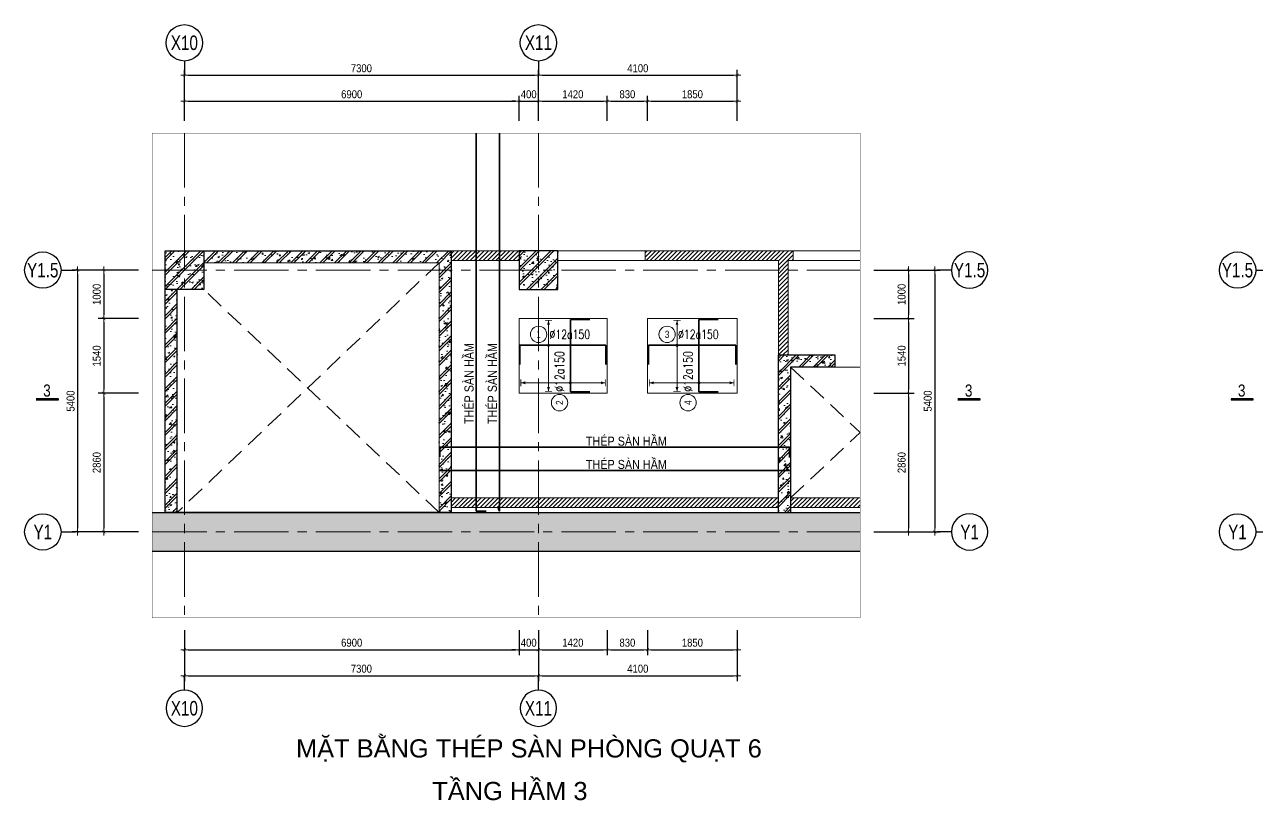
# Model space of a CAD drawing. Extents: x 517991 to 692152, y -83926 to 3506.
# Drawn here: x 580710 to 606129, y -14385 to 1616 of the extents above; entities that cross this region are included whole.
import ezdxf
from ezdxf.enums import TextEntityAlignment as Align

# ---------------------------------------------------------------- set-up
doc = ezdxf.new("R2010")
doc.units = 0
doc.header["$LTSCALE"] = 300
doc.header["$MEASUREMENT"] = 0
for name, pattern in [('CENTER2', [1.125, 0.75, -0.125, 0.125, -0.125]), ('DASHED2', [0.375, 0.25, -0.125]), ('HIDDEN', [0.375, 0.25, -0.125])]:
    doc.linetypes.add(name, pattern=pattern)
doc.layers.get('0').update_dxf_attribs({"linetype": 'CONTINUOUS'})
doc.layers.get('DEFPOINTS').update_dxf_attribs({"linetype": 'CONTINUOUS'})
for name, color, linetype, lineweight in [('00-TT.Dim', 8, 'CONTINUOUS', 13), ('B-CONTOUR2', 2, 'CONTINUOUS', 40), ('kata_thep - V', 2, 'CONTINUOUS', 35), ('NDC_S_AXIS', 5, 'CENTER2', 15), ('NDC_S_DIM', 1, 'CONTINUOUS', 15), ('NDC_S_OPENING', 5, 'DASHED2', 15), ('NDC_S_REBAR', 4, 'CONTINUOUS', 35), ('NDC_S_SLAB', 2, 'CONTINUOUS', 18), ('NDC_S_VN TEXT', 7, 'CONTINUOUS', 9), ('NDC_S_WALL', 6, 'CONTINUOUS', 25)]:
    doc.layers.add(name, color=color, linetype=linetype, lineweight=lineweight)
doc.layers.add('A-SYM', color=7, linetype='CONTINUOUS')
doc.layers.add('NDC_S-COLUMN', color=4, linetype='CONTINUOUS')
doc.styles.add('ARIAL', font='arial.ttf', dxfattribs={"width": 0.8})
doc.styles.add('Heerim', font='', dxfattribs={"width": 0.8})
doc.styles.add('NDC_ARIAL', font='arial.ttf', dxfattribs={"width": 0.85})
doc.styles.add('NDC_ROMANS', font='romans.shx', dxfattribs={"width": 0.8})
doc.styles.get("Standard").update_dxf_attribs({"font": 'arial.ttf'})
doc.styles.get('Heerim').set_extended_font_data('Dotum')
doc.dimstyles.new('NDC_1-75', dxfattribs={"dimscale": 75, "dimtxt": 2.2, "dimasz": 1, "dimexe": 1.5, "dimexo": 0, "dimgap": 0.8, "dimtad": 1, "dimdec": 0, "dimdsep": 46, "dimtxsty": 'NDC_ARIAL', "dimblk": 'DIMMARK', "dimcen": 49999.938995, "dimdle": 1.5, "dimclrd": 1, "dimclre": 1, "dimclrt": 3, "dimadec": 0, "dimazin": 0, "dimtfac": 1, "dimtdec": 0, "dimtix": 1, "dimtmove": 1, "dimatfit": 3, "dimfxl": 1, "dimarcsym": 0})
pattern_1 = [(50, (-126830.42, 6663.67), (358.63009, -31.37607), [37.5, -412.5]), (355, (-126830.4, 6663.67), (-69.37567, 376.09607), [30, -330]), (100.4514, (-126800.53, 6661.06), (289.25469, 344.71977), [31.8701, -350.57106]), (46.1842, (-126830.4, 6763.67), (533.62052, -82.7595), [56.25, -618.75]), (96.6356, (-126785.95, 6756.8), (467.33135, 487.05894), [47.80514, -525.8565]), (351.1842, (-126830.4, 6763.7), (467.33097, 487.0593), [45, -495]), (21, (-126780.42, 6738.67), (298.45353, -201.30945), [37.5, -412.5]), (326, (-126780.4, 6738.67), (121.65767, 362.57502), [30, -330]), (71.4514, (-126755.55, 6721.9), (420.11131, 161.26525), [31.8701, -350.57106]), (37.5, (-126830.42, 6663.67), (6.079928, 166.446927), [0, -326, 0, -335, 0, -331.25]), (7.5, (-126830.42, 6663.67), (131.53477, 197.205856), [0, -191, 0, -318.5, 0, -126.25]), (327.5, (-126941.92, 6663.67), (266.911218, -11.277436), [0, -125, 0, -390, 0, -517.5]), (317.5, (-126991.92, 6663.67), (291.593085, 50.05249), [0, -162.5, 0, -259, 0, -367.5]), (45, (-126830.42, 6663.67), (-150.26019, 150.26019), []), (45, (-126830.42, 6724.92), (-150.26019, 150.26019), [])]
pattern_2 = [(45, (-126830.417, 6663.67), (-44.194174, 44.194174), [])]

# ---------------------------------------------------------------- blocks, each defined once
blk = doc.blocks.new('*U1')
for q in [(0, 0), (0, 2)]:
    blk.add_line((0, 4), q)
blk.add_circle((0, 9), 5)
at = {"style": 'Heerim', "width": 0.8}
blk.add_attdef('NO', text='', height=4, dxfattribs=at).set_placement((-0.01, 9.02), align=Align.MIDDLE_CENTER)
blk = doc.blocks.new('DIMMARK')
at = {"layer": 'NDC_S_DIM', "color": 1}
blk.add_line((-1.5, 0), (1, 0), dxfattribs=at)
at = {"layer": 'NDC_S_DIM', "color": 2, "const_width": 0.1}
blk.add_lwpolyline([(-0.42, -0.42), (0.42, 0.42)], dxfattribs=at)
blk = doc.blocks.new('*D376')
at = {"layer": 'DEFPOINTS', "color": 0, "transparency": 16777216}
for p in [(583059, -3448), (582341, -4448), (583059, -4448)]:
    blk.add_point(p, dxfattribs=at)
at = {"layer": 'NDC_S_DIM', "color": 1, "lineweight": -2, "transparency": 16777216}
for p, q in [((583059, -3448), (582228, -3448)), ((582341, -3523), (582341, -4373)), ((583059, -4448), (582228, -4448))]:
    blk.add_line(p, q, dxfattribs=at)
at = {"layer": 'NDC_S_DIM', "color": 1, "lineweight": -2, "transparency": 16777216, "xscale": 75, "yscale": 75, "zscale": 75}
for p, rotation in [((582341, -3448), 90), ((582341, -4448), 270)]:
    blk.add_blockref('DIMMARK', p, dxfattribs=dict(at, rotation=rotation))
at = {"layer": 'NDC_S_DIM', "color": 3, "transparency": 16777216, "insert": (582197, -3948), "char_height": 165, "attachment_point": 5, "rotation": 90, "style": 'NDC_ARIAL'}
blk.add_mtext('1000', dxfattribs=at)
blk = doc.blocks.new('*D377')
at = {"layer": 'DEFPOINTS', "color": 0, "transparency": 16777216}
for p in [(583059, -4448), (582341, -5988), (583059, -5988)]:
    blk.add_point(p, dxfattribs=at)
at = {"layer": 'NDC_S_DIM', "color": 1, "lineweight": -2, "transparency": 16777216}
for p, q in [((583059, -4448), (582228, -4448)), ((582341, -4523), (582341, -5913)), ((583059, -5988), (582228, -5988))]:
    blk.add_line(p, q, dxfattribs=at)
at = {"layer": 'NDC_S_DIM', "color": 1, "lineweight": -2, "transparency": 16777216, "xscale": 75, "yscale": 75, "zscale": 75}
for p, rotation in [((582341, -4448), 90), ((582341, -5988), 270)]:
    blk.add_blockref('DIMMARK', p, dxfattribs=dict(at, rotation=rotation))
at = {"layer": 'NDC_S_DIM', "color": 3, "transparency": 16777216, "insert": (582197, -5218), "char_height": 165, "attachment_point": 5, "rotation": 90, "style": 'NDC_ARIAL'}
blk.add_mtext('1540', dxfattribs=at)
blk = doc.blocks.new('*D378')
at = {"layer": 'DEFPOINTS', "color": 0, "transparency": 16777216}
for p in [(583059, -5988), (582341, -8848), (583059, -8848)]:
    blk.add_point(p, dxfattribs=at)
at = {"layer": 'NDC_S_DIM', "color": 1, "lineweight": -2, "transparency": 16777216}
for p, q in [((583059, -5988), (582228, -5988)), ((582341, -6063), (582341, -8773)), ((583059, -8848), (582228, -8848))]:
    blk.add_line(p, q, dxfattribs=at)
at = {"layer": 'NDC_S_DIM', "color": 1, "lineweight": -2, "transparency": 16777216, "xscale": 75, "yscale": 75, "zscale": 75}
for p, rotation in [((582341, -5988), 90), ((582341, -8848), 270)]:
    blk.add_blockref('DIMMARK', p, dxfattribs=dict(at, rotation=rotation))
at = {"layer": 'NDC_S_DIM', "color": 3, "transparency": 16777216, "insert": (582197, -7418), "char_height": 165, "attachment_point": 5, "rotation": 90, "style": 'NDC_ARIAL'}
blk.add_mtext('2860', dxfattribs=at)
blk = doc.blocks.new('*D379')
at = {"layer": 'DEFPOINTS', "color": 0, "transparency": 16777216}
for p in [(583059, -3448), (581802, -8848), (583059, -8848)]:
    blk.add_point(p, dxfattribs=at)
at = {"layer": 'NDC_S_DIM', "color": 1, "lineweight": -2, "transparency": 16777216}
for p, q in [((583059, -3448), (581689, -3448)), ((581802, -3523), (581802, -8773)), ((583059, -8848), (581689, -8848))]:
    blk.add_line(p, q, dxfattribs=at)
at = {"layer": 'NDC_S_DIM', "color": 1, "lineweight": -2, "transparency": 16777216, "xscale": 75, "yscale": 75, "zscale": 75}
for p, rotation in [((581802, -3448), 90), ((581802, -8848), 270)]:
    blk.add_blockref('DIMMARK', p, dxfattribs=dict(at, rotation=rotation))
at = {"layer": 'NDC_S_DIM', "color": 3, "transparency": 16777216, "insert": (581658, -6148), "char_height": 165, "attachment_point": 5, "rotation": 90, "style": 'NDC_ARIAL'}
blk.add_mtext('5400', dxfattribs=at)
blk = doc.blocks.new('*D380')
at = {"layer": 'DEFPOINTS', "color": 0, "transparency": 16777216}
for p in [(590904, 35), (584004, -365), (590904, -365)]:
    blk.add_point(p, dxfattribs=at)
at = {"layer": 'NDC_S_DIM', "color": 1, "lineweight": -2, "transparency": 16777216}
for p, q in [((584004, -365), (584004, 148)), ((584079, 35), (590829, 35)), ((590904, -365), (590904, 148))]:
    blk.add_line(p, q, dxfattribs=at)
at = {"layer": 'NDC_S_DIM', "color": 1, "lineweight": -2, "transparency": 16777216, "xscale": 75, "yscale": 75, "zscale": 75, "rotation": 180}
blk.add_blockref('DIMMARK', (584004, 35), dxfattribs=at)
at = {"layer": 'NDC_S_DIM', "color": 1, "lineweight": -2, "transparency": 16777216, "xscale": 75, "yscale": 75, "zscale": 75}
blk.add_blockref('DIMMARK', (590904, 35), dxfattribs=at)
at = {"layer": 'NDC_S_DIM', "color": 3, "transparency": 16777216, "insert": (587454, 179), "char_height": 165, "attachment_point": 5, "style": 'NDC_ARIAL'}
blk.add_mtext('6900', dxfattribs=at)
blk = doc.blocks.new('*D381')
at = {"layer": 'DEFPOINTS', "color": 0, "transparency": 16777216}
for p in [(593554, 35), (592724, -365), (593554, -365)]:
    blk.add_point(p, dxfattribs=at)
at = {"layer": 'NDC_S_DIM', "color": 1, "lineweight": -2, "transparency": 16777216}
for p, q in [((592724, -365), (592724, 148)), ((592799, 35), (593479, 35)), ((593554, -365), (593554, 148))]:
    blk.add_line(p, q, dxfattribs=at)
at = {"layer": 'NDC_S_DIM', "color": 1, "lineweight": -2, "transparency": 16777216, "xscale": 75, "yscale": 75, "zscale": 75, "rotation": 180}
blk.add_blockref('DIMMARK', (592724, 35), dxfattribs=at)
at = {"layer": 'NDC_S_DIM', "color": 1, "lineweight": -2, "transparency": 16777216, "xscale": 75, "yscale": 75, "zscale": 75}
blk.add_blockref('DIMMARK', (593554, 35), dxfattribs=at)
at = {"layer": 'NDC_S_DIM', "color": 3, "transparency": 16777216, "insert": (593139, 179), "char_height": 165, "attachment_point": 5, "style": 'NDC_ARIAL'}
blk.add_mtext('830', dxfattribs=at)
blk = doc.blocks.new('*D382')
at = {"layer": 'DEFPOINTS', "color": 0, "transparency": 16777216}
for p in [(595404, 35), (593554, -365), (595404, -365)]:
    blk.add_point(p, dxfattribs=at)
at = {"layer": 'NDC_S_DIM', "color": 1, "lineweight": -2, "transparency": 16777216}
for p, q in [((593554, -365), (593554, 148)), ((593629, 35), (595329, 35)), ((595404, -365), (595404, 148))]:
    blk.add_line(p, q, dxfattribs=at)
at = {"layer": 'NDC_S_DIM', "color": 1, "lineweight": -2, "transparency": 16777216, "xscale": 75, "yscale": 75, "zscale": 75, "rotation": 180}
blk.add_blockref('DIMMARK', (593554, 35), dxfattribs=at)
at = {"layer": 'NDC_S_DIM', "color": 1, "lineweight": -2, "transparency": 16777216, "xscale": 75, "yscale": 75, "zscale": 75}
blk.add_blockref('DIMMARK', (595404, 35), dxfattribs=at)
at = {"layer": 'NDC_S_DIM', "color": 3, "transparency": 16777216, "insert": (594479, 179), "char_height": 165, "attachment_point": 5, "style": 'NDC_ARIAL'}
blk.add_mtext('1850', dxfattribs=at)
blk = doc.blocks.new('*D383')
at = {"layer": 'DEFPOINTS', "color": 0, "transparency": 16777216}
for p in [(591304, 571), (584004, -365), (591304, -365)]:
    blk.add_point(p, dxfattribs=at)
at = {"layer": 'NDC_S_DIM', "color": 1, "lineweight": -2, "transparency": 16777216}
for p, q in [((584004, -365), (584004, 684)), ((584079, 571), (591229, 571)), ((591304, -365), (591304, 684))]:
    blk.add_line(p, q, dxfattribs=at)
at = {"layer": 'NDC_S_DIM', "color": 1, "lineweight": -2, "transparency": 16777216, "xscale": 75, "yscale": 75, "zscale": 75, "rotation": 180}
blk.add_blockref('DIMMARK', (584004, 571), dxfattribs=at)
at = {"layer": 'NDC_S_DIM', "color": 1, "lineweight": -2, "transparency": 16777216, "xscale": 75, "yscale": 75, "zscale": 75}
blk.add_blockref('DIMMARK', (591304, 571), dxfattribs=at)
at = {"layer": 'NDC_S_DIM', "color": 3, "transparency": 16777216, "insert": (587654, 715), "char_height": 165, "attachment_point": 5, "style": 'NDC_ARIAL'}
blk.add_mtext('7300', dxfattribs=at)
blk = doc.blocks.new('*D384')
at = {"layer": 'DEFPOINTS', "color": 0, "transparency": 16777216}
for p in [(592724, 35), (591304, -365), (592724, -365)]:
    blk.add_point(p, dxfattribs=at)
at = {"layer": 'NDC_S_DIM', "color": 1, "lineweight": -2, "transparency": 16777216}
for p, q in [((591304, -365), (591304, 148)), ((591379, 35), (592649, 35)), ((592724, -365), (592724, 148))]:
    blk.add_line(p, q, dxfattribs=at)
at = {"layer": 'NDC_S_DIM', "color": 1, "lineweight": -2, "transparency": 16777216, "xscale": 75, "yscale": 75, "zscale": 75, "rotation": 180}
blk.add_blockref('DIMMARK', (591304, 35), dxfattribs=at)
at = {"layer": 'NDC_S_DIM', "color": 1, "lineweight": -2, "transparency": 16777216, "xscale": 75, "yscale": 75, "zscale": 75}
blk.add_blockref('DIMMARK', (592724, 35), dxfattribs=at)
at = {"layer": 'NDC_S_DIM', "color": 3, "transparency": 16777216, "insert": (592014, 179), "char_height": 165, "attachment_point": 5, "style": 'NDC_ARIAL'}
blk.add_mtext('1420', dxfattribs=at)
blk = doc.blocks.new('*D385')
at = {"layer": 'DEFPOINTS', "color": 0, "transparency": 16777216}
for p in [(591304, 35), (590904, -365), (591304, -365)]:
    blk.add_point(p, dxfattribs=at)
at = {"layer": 'NDC_S_DIM', "color": 1, "lineweight": -2, "transparency": 16777216}
for p, q in [((590829, 35), (590754, 35)), ((590904, -365), (590904, 148)), ((590904, 35), (591304, 35)), ((591304, -365), (591304, 148)), ((591379, 35), (591454, 35))]:
    blk.add_line(p, q, dxfattribs=at)
at = {"layer": 'NDC_S_DIM', "color": 1, "lineweight": -2, "transparency": 16777216, "xscale": 75, "yscale": 75, "zscale": 75}
blk.add_blockref('DIMMARK', (590904, 35), dxfattribs=at)
at = {"layer": 'NDC_S_DIM', "color": 1, "lineweight": -2, "transparency": 16777216, "xscale": 75, "yscale": 75, "zscale": 75, "rotation": 180}
blk.add_blockref('DIMMARK', (591304, 35), dxfattribs=at)
at = {"layer": 'NDC_S_DIM', "color": 3, "transparency": 16777216, "insert": (591104, 179), "char_height": 165, "attachment_point": 5, "style": 'NDC_ARIAL'}
blk.add_mtext('400', dxfattribs=at)
blk = doc.blocks.new('*D386')
at = {"layer": 'DEFPOINTS', "color": 0, "transparency": 16777216}
for p in [(595404, 571), (591304, -365), (595404, -365)]:
    blk.add_point(p, dxfattribs=at)
at = {"layer": 'NDC_S_DIM', "color": 1, "lineweight": -2, "transparency": 16777216}
for p, q in [((591304, -365), (591304, 684)), ((591379, 571), (595329, 571)), ((595404, -365), (595404, 684))]:
    blk.add_line(p, q, dxfattribs=at)
at = {"layer": 'NDC_S_DIM', "color": 1, "lineweight": -2, "transparency": 16777216, "xscale": 75, "yscale": 75, "zscale": 75, "rotation": 180}
blk.add_blockref('DIMMARK', (591304, 571), dxfattribs=at)
at = {"layer": 'NDC_S_DIM', "color": 1, "lineweight": -2, "transparency": 16777216, "xscale": 75, "yscale": 75, "zscale": 75}
blk.add_blockref('DIMMARK', (595404, 571), dxfattribs=at)
at = {"layer": 'NDC_S_DIM', "color": 3, "transparency": 16777216, "insert": (593354, 715), "char_height": 165, "attachment_point": 5, "style": 'NDC_ARIAL'}
blk.add_mtext('4100', dxfattribs=at)
blk = doc.blocks.new('*D389')
at = {"layer": 'DEFPOINTS', "color": 0, "transparency": 16777216}
for p in [(584004, -10878), (590904, -10878), (590904, -11278)]:
    blk.add_point(p, dxfattribs=at)
at = {"layer": 'NDC_S_DIM', "color": 1, "lineweight": -2, "transparency": 16777216}
for p, q in [((584004, -10878), (584004, -11391)), ((590904, -10878), (590904, -11391)), ((584079, -11278), (590829, -11278))]:
    blk.add_line(p, q, dxfattribs=at)
at = {"layer": 'NDC_S_DIM', "color": 1, "lineweight": -2, "transparency": 16777216, "xscale": 75, "yscale": 75, "zscale": 75, "rotation": 180}
blk.add_blockref('DIMMARK', (584004, -11278), dxfattribs=at)
at = {"layer": 'NDC_S_DIM', "color": 1, "lineweight": -2, "transparency": 16777216, "xscale": 75, "yscale": 75, "zscale": 75}
blk.add_blockref('DIMMARK', (590904, -11278), dxfattribs=at)
at = {"layer": 'NDC_S_DIM', "color": 3, "transparency": 16777216, "insert": (587454, -11134), "char_height": 165, "attachment_point": 5, "style": 'NDC_ARIAL'}
blk.add_mtext('6900', dxfattribs=at)
blk = doc.blocks.new('*D390')
at = {"layer": 'DEFPOINTS', "color": 0, "transparency": 16777216}
for p in [(592724, -10878), (593554, -10878), (593554, -11278)]:
    blk.add_point(p, dxfattribs=at)
at = {"layer": 'NDC_S_DIM', "color": 1, "lineweight": -2, "transparency": 16777216}
for p, q in [((592724, -10878), (592724, -11391)), ((593554, -10878), (593554, -11391)), ((592799, -11278), (593479, -11278))]:
    blk.add_line(p, q, dxfattribs=at)
at = {"layer": 'NDC_S_DIM', "color": 1, "lineweight": -2, "transparency": 16777216, "xscale": 75, "yscale": 75, "zscale": 75, "rotation": 180}
blk.add_blockref('DIMMARK', (592724, -11278), dxfattribs=at)
at = {"layer": 'NDC_S_DIM', "color": 1, "lineweight": -2, "transparency": 16777216, "xscale": 75, "yscale": 75, "zscale": 75}
blk.add_blockref('DIMMARK', (593554, -11278), dxfattribs=at)
at = {"layer": 'NDC_S_DIM', "color": 3, "transparency": 16777216, "insert": (593139, -11134), "char_height": 165, "attachment_point": 5, "style": 'NDC_ARIAL'}
blk.add_mtext('830', dxfattribs=at)
blk = doc.blocks.new('*D391')
at = {"layer": 'DEFPOINTS', "color": 0, "transparency": 16777216}
for p in [(593554, -10878), (595404, -10878), (595404, -11278)]:
    blk.add_point(p, dxfattribs=at)
at = {"layer": 'NDC_S_DIM', "color": 1, "lineweight": -2, "transparency": 16777216}
for p, q in [((593554, -10878), (593554, -11391)), ((595404, -10878), (595404, -11391)), ((593629, -11278), (595329, -11278))]:
    blk.add_line(p, q, dxfattribs=at)
at = {"layer": 'NDC_S_DIM', "color": 1, "lineweight": -2, "transparency": 16777216, "xscale": 75, "yscale": 75, "zscale": 75, "rotation": 180}
blk.add_blockref('DIMMARK', (593554, -11278), dxfattribs=at)
at = {"layer": 'NDC_S_DIM', "color": 1, "lineweight": -2, "transparency": 16777216, "xscale": 75, "yscale": 75, "zscale": 75}
blk.add_blockref('DIMMARK', (595404, -11278), dxfattribs=at)
at = {"layer": 'NDC_S_DIM', "color": 3, "transparency": 16777216, "insert": (594479, -11134), "char_height": 165, "attachment_point": 5, "style": 'NDC_ARIAL'}
blk.add_mtext('1850', dxfattribs=at)
blk = doc.blocks.new('*D392')
at = {"layer": 'DEFPOINTS', "color": 0, "transparency": 16777216}
for p in [(584004, -10878), (591304, -10878), (591304, -11814)]:
    blk.add_point(p, dxfattribs=at)
at = {"layer": 'NDC_S_DIM', "color": 1, "lineweight": -2, "transparency": 16777216}
for p, q in [((584004, -10878), (584004, -11927)), ((591304, -10878), (591304, -11927)), ((584079, -11814), (591229, -11814))]:
    blk.add_line(p, q, dxfattribs=at)
at = {"layer": 'NDC_S_DIM', "color": 1, "lineweight": -2, "transparency": 16777216, "xscale": 75, "yscale": 75, "zscale": 75, "rotation": 180}
blk.add_blockref('DIMMARK', (584004, -11814), dxfattribs=at)
at = {"layer": 'NDC_S_DIM', "color": 1, "lineweight": -2, "transparency": 16777216, "xscale": 75, "yscale": 75, "zscale": 75}
blk.add_blockref('DIMMARK', (591304, -11814), dxfattribs=at)
at = {"layer": 'NDC_S_DIM', "color": 3, "transparency": 16777216, "insert": (587654, -11670), "char_height": 165, "attachment_point": 5, "style": 'NDC_ARIAL'}
blk.add_mtext('7300', dxfattribs=at)
blk = doc.blocks.new('*D387')
at = {"layer": 'DEFPOINTS', "color": 0, "transparency": 16777216}
for p in [(591304, -10878), (592724, -10878), (592724, -11278)]:
    blk.add_point(p, dxfattribs=at)
at = {"layer": 'NDC_S_DIM', "color": 1, "lineweight": -2, "transparency": 16777216}
for p, q in [((591304, -10878), (591304, -11391)), ((592724, -10878), (592724, -11391)), ((591379, -11278), (592649, -11278))]:
    blk.add_line(p, q, dxfattribs=at)
at = {"layer": 'NDC_S_DIM', "color": 1, "lineweight": -2, "transparency": 16777216, "xscale": 75, "yscale": 75, "zscale": 75, "rotation": 180}
blk.add_blockref('DIMMARK', (591304, -11278), dxfattribs=at)
at = {"layer": 'NDC_S_DIM', "color": 1, "lineweight": -2, "transparency": 16777216, "xscale": 75, "yscale": 75, "zscale": 75}
blk.add_blockref('DIMMARK', (592724, -11278), dxfattribs=at)
at = {"layer": 'NDC_S_DIM', "color": 3, "transparency": 16777216, "insert": (592014, -11134), "char_height": 165, "attachment_point": 5, "style": 'NDC_ARIAL'}
blk.add_mtext('1420', dxfattribs=at)
blk = doc.blocks.new('*D388')
at = {"layer": 'DEFPOINTS', "color": 0, "transparency": 16777216}
for p in [(590904, -10878), (591304, -10878), (591304, -11278)]:
    blk.add_point(p, dxfattribs=at)
at = {"layer": 'NDC_S_DIM', "color": 1, "lineweight": -2, "transparency": 16777216}
for p, q in [((590904, -10878), (590904, -11391)), ((591304, -10878), (591304, -11391)), ((590829, -11278), (590754, -11278)), ((590904, -11278), (591304, -11278)), ((591379, -11278), (591454, -11278))]:
    blk.add_line(p, q, dxfattribs=at)
at = {"layer": 'NDC_S_DIM', "color": 1, "lineweight": -2, "transparency": 16777216, "xscale": 75, "yscale": 75, "zscale": 75}
blk.add_blockref('DIMMARK', (590904, -11278), dxfattribs=at)
at = {"layer": 'NDC_S_DIM', "color": 1, "lineweight": -2, "transparency": 16777216, "xscale": 75, "yscale": 75, "zscale": 75, "rotation": 180}
blk.add_blockref('DIMMARK', (591304, -11278), dxfattribs=at)
at = {"layer": 'NDC_S_DIM', "color": 3, "transparency": 16777216, "insert": (591104, -11134), "char_height": 165, "attachment_point": 5, "style": 'NDC_ARIAL'}
blk.add_mtext('400', dxfattribs=at)
blk = doc.blocks.new('*D393')
at = {"layer": 'DEFPOINTS', "color": 0, "transparency": 16777216}
for p in [(591304, -10878), (595404, -10878), (595404, -11814)]:
    blk.add_point(p, dxfattribs=at)
at = {"layer": 'NDC_S_DIM', "color": 1, "lineweight": -2, "transparency": 16777216}
for p, q in [((591304, -10878), (591304, -11927)), ((595404, -10878), (595404, -11927)), ((591379, -11814), (595329, -11814))]:
    blk.add_line(p, q, dxfattribs=at)
at = {"layer": 'NDC_S_DIM', "color": 1, "lineweight": -2, "transparency": 16777216, "xscale": 75, "yscale": 75, "zscale": 75, "rotation": 180}
blk.add_blockref('DIMMARK', (591304, -11814), dxfattribs=at)
at = {"layer": 'NDC_S_DIM', "color": 1, "lineweight": -2, "transparency": 16777216, "xscale": 75, "yscale": 75, "zscale": 75}
blk.add_blockref('DIMMARK', (595404, -11814), dxfattribs=at)
at = {"layer": 'NDC_S_DIM', "color": 3, "transparency": 16777216, "insert": (593354, -11670), "char_height": 165, "attachment_point": 5, "style": 'NDC_ARIAL'}
blk.add_mtext('4100', dxfattribs=at)
blk = doc.blocks.new('*D394')
at = {"layer": 'DEFPOINTS', "color": 0, "transparency": 16777216}
for p in [(598220, -3448), (598220, -4448), (598938, -4448)]:
    blk.add_point(p, dxfattribs=at)
at = {"layer": 'NDC_S_DIM', "color": 1, "lineweight": -2, "transparency": 16777216}
for p, q in [((598220, -3448), (599051, -3448)), ((598938, -3523), (598938, -4373)), ((598220, -4448), (599051, -4448))]:
    blk.add_line(p, q, dxfattribs=at)
at = {"layer": 'NDC_S_DIM', "color": 1, "lineweight": -2, "transparency": 16777216, "xscale": 75, "yscale": 75, "zscale": 75}
for p, rotation in [((598938, -3448), 90), ((598938, -4448), 270)]:
    blk.add_blockref('DIMMARK', p, dxfattribs=dict(at, rotation=rotation))
at = {"layer": 'NDC_S_DIM', "color": 3, "transparency": 16777216, "insert": (598794, -3948), "char_height": 165, "attachment_point": 5, "rotation": 90, "style": 'NDC_ARIAL'}
blk.add_mtext('1000', dxfattribs=at)
blk = doc.blocks.new('*D395')
at = {"layer": 'DEFPOINTS', "color": 0, "transparency": 16777216}
for p in [(598220, -4448), (598220, -5988), (598938, -5988)]:
    blk.add_point(p, dxfattribs=at)
at = {"layer": 'NDC_S_DIM', "color": 1, "lineweight": -2, "transparency": 16777216}
for p, q in [((598220, -4448), (599051, -4448)), ((598938, -4523), (598938, -5913)), ((598220, -5988), (599051, -5988))]:
    blk.add_line(p, q, dxfattribs=at)
at = {"layer": 'NDC_S_DIM', "color": 1, "lineweight": -2, "transparency": 16777216, "xscale": 75, "yscale": 75, "zscale": 75}
for p, rotation in [((598938, -4448), 90), ((598938, -5988), 270)]:
    blk.add_blockref('DIMMARK', p, dxfattribs=dict(at, rotation=rotation))
at = {"layer": 'NDC_S_DIM', "color": 3, "transparency": 16777216, "insert": (598794, -5218), "char_height": 165, "attachment_point": 5, "rotation": 90, "style": 'NDC_ARIAL'}
blk.add_mtext('1540', dxfattribs=at)
blk = doc.blocks.new('*D396')
at = {"layer": 'DEFPOINTS', "color": 0, "transparency": 16777216}
for p in [(598220, -5988), (598220, -8848), (598938, -8848)]:
    blk.add_point(p, dxfattribs=at)
at = {"layer": 'NDC_S_DIM', "color": 1, "lineweight": -2, "transparency": 16777216}
for p, q in [((598220, -5988), (599051, -5988)), ((598938, -6063), (598938, -8773)), ((598220, -8848), (599051, -8848))]:
    blk.add_line(p, q, dxfattribs=at)
at = {"layer": 'NDC_S_DIM', "color": 1, "lineweight": -2, "transparency": 16777216, "xscale": 75, "yscale": 75, "zscale": 75}
for p, rotation in [((598938, -5988), 90), ((598938, -8848), 270)]:
    blk.add_blockref('DIMMARK', p, dxfattribs=dict(at, rotation=rotation))
at = {"layer": 'NDC_S_DIM', "color": 3, "transparency": 16777216, "insert": (598794, -7418), "char_height": 165, "attachment_point": 5, "rotation": 90, "style": 'NDC_ARIAL'}
blk.add_mtext('2860', dxfattribs=at)
blk = doc.blocks.new('*D397')
at = {"layer": 'DEFPOINTS', "color": 0, "transparency": 16777216}
for p in [(598220, -3448), (598220, -8848), (599477, -8848)]:
    blk.add_point(p, dxfattribs=at)
at = {"layer": 'NDC_S_DIM', "color": 1, "lineweight": -2, "transparency": 16777216}
for p, q in [((598220, -3448), (599590, -3448)), ((599477, -3523), (599477, -8773)), ((598220, -8848), (599590, -8848))]:
    blk.add_line(p, q, dxfattribs=at)
at = {"layer": 'NDC_S_DIM', "color": 1, "lineweight": -2, "transparency": 16777216, "xscale": 75, "yscale": 75, "zscale": 75}
for p, rotation in [((599477, -3448), 90), ((599477, -8848), 270)]:
    blk.add_blockref('DIMMARK', p, dxfattribs=dict(at, rotation=rotation))
at = {"layer": 'NDC_S_DIM', "color": 3, "transparency": 16777216, "insert": (599333, -6148), "char_height": 165, "attachment_point": 5, "rotation": 90, "style": 'NDC_ARIAL'}
blk.add_mtext('5400', dxfattribs=at)
blk = doc.blocks.new('*U398')
h = blk.add_hatch(color=1)
edge = h.paths.add_edge_path()
edge.add_arc((0, 0), 0.3, 0, 360)
at = {"layer": 'NDC_S_DIM', "color": 1}
for q in [(0, 6.84), (0, -12.69)]:
    blk.add_line((0, 0), q, dxfattribs=at)
for points in [[(-1, 6.84, 0.2, 0.2, 0), (1, 6.84, 0, 0, 0)], [(-1, -12.69, 0.2, 0.2, 0), (1, -12.69, 0, 0, 0)]]:
    blk.add_lwpolyline(points, format="xyseb", dxfattribs=at)
at = {"layer": 'NDC_S_DIM'}
blk.add_circle((-2.72, 3), 2.25, dxfattribs=at)
at = {"layer": 'NDC_S_DIM', "color": 1}
blk.add_circle((0, 0), 0.3, dxfattribs=at)
for points in [[(-0.4, 5.64), (0, 6.84), (0.4, 5.64)], [(-0.4, -11.49), (0, -12.69), (0.4, -11.49)]]:
    blk.add_solid(points, dxfattribs=at)
at = {"layer": 'NDC_S_REBAR'}
for p, q in [((0, 0), (-7.84, 0)), ((-7.84, 0), (-7.84, -5.33)), ((0, 0), (15.76, 0)), ((15.76, 0), (15.76, -5.33))]:
    blk.add_line(p, q, dxfattribs=at)
at = {"layer": 'NDC_S_VN TEXT', "style": 'ARIAL', "width": 0.8}
blk.add_attdef('KHT', text='', height=2, dxfattribs=at).set_placement((-2.72, 3), align=Align.MIDDLE_CENTER)
at = {"layer": 'NDC_S_VN TEXT', "color": 3, "style": 'NDC_ROMANS', "width": 0.75}
blk.add_attdef('DKT', (0.28, 1.75), '', height=2.5, dxfattribs=at)
blk = doc.blocks.new('*U399')
h = blk.add_hatch(color=1)
edge = h.paths.add_edge_path()
edge.add_arc((0, 0), 0.3, 0, 360)
at = {"layer": 'NDC_S_DIM', "color": 1}
for q in [(0, 13.63), (0, -9.63)]:
    blk.add_line((0, 0), q, dxfattribs=at)
for points in [[(-1, 13.63, 0.2, 0.2, 0), (1, 13.63, 0, 0, 0)], [(-1, -9.63, 0.2, 0.2, 0), (1, -9.63, 0, 0, 0)]]:
    blk.add_lwpolyline(points, format="xyseb", dxfattribs=at)
at = {"layer": 'NDC_S_DIM'}
blk.add_circle((-5.46, 3), 2.25, dxfattribs=at)
at = {"layer": 'NDC_S_DIM', "color": 1}
blk.add_circle((0, 0), 0.3, dxfattribs=at)
for points in [[(-0.4, 12.43), (0, 13.63), (0.4, 12.43)], [(-0.4, -8.43), (0, -9.63), (0.4, -8.43)]]:
    blk.add_solid(points, dxfattribs=at)
at = {"layer": 'NDC_S_REBAR'}
for p, q in [((0, 0), (-2.47, 0)), ((-2.47, 0), (-2.47, -5.33)), ((0, 0), (17.4, 0)), ((17.4, 0), (17.4, -5.33))]:
    blk.add_line(p, q, dxfattribs=at)
at = {"layer": 'NDC_S_VN TEXT', "style": 'ARIAL', "width": 0.8}
blk.add_attdef('KHT', text='', height=2, dxfattribs=at).set_placement((-5.46, 3), align=Align.MIDDLE_CENTER)
at = {"layer": 'NDC_S_VN TEXT', "color": 3, "style": 'NDC_ROMANS', "width": 0.75}
blk.add_attdef('DKT', (-2.46, 1.75), '', height=2.5, dxfattribs=at)
blk = doc.blocks.new('*U412')
h = blk.add_hatch(color=1)
edge = h.paths.add_edge_path()
edge.add_arc((0, 0), 0.3, 0, 360)
at = {"layer": 'NDC_S_DIM', "color": 1}
for q in [(0, 6.84), (0, -12.69)]:
    blk.add_line((0, 0), q, dxfattribs=at)
for points in [[(-1, 6.84, 0.2, 0.2, 0), (1, 6.84, 0, 0, 0)], [(-1, -12.69, 0.2, 0.2, 0), (1, -12.69, 0, 0, 0)]]:
    blk.add_lwpolyline(points, format="xyseb", dxfattribs=at)
at = {"layer": 'NDC_S_DIM'}
blk.add_circle((-2.72, 3), 2.25, dxfattribs=at)
at = {"layer": 'NDC_S_DIM', "color": 1}
blk.add_circle((0, 0), 0.3, dxfattribs=at)
for points in [[(-0.4, 5.64), (0, 6.84), (0.4, 5.64)], [(-0.4, -11.49), (0, -12.69), (0.4, -11.49)]]:
    blk.add_solid(points, dxfattribs=at)
at = {"layer": 'NDC_S_REBAR'}
for p, q in [((0, 0), (-7.84, 0)), ((-7.84, 0), (-7.84, -5.33)), ((0, 0), (16.16, 0)), ((16.16, 0), (16.16, -5.33))]:
    blk.add_line(p, q, dxfattribs=at)
at = {"layer": 'NDC_S_VN TEXT', "style": 'ARIAL', "width": 0.8}
blk.add_attdef('KHT', text='', height=2, dxfattribs=at).set_placement((-2.72, 3), align=Align.MIDDLE_CENTER)
at = {"layer": 'NDC_S_VN TEXT', "color": 3, "style": 'NDC_ROMANS', "width": 0.75}
blk.add_attdef('DKT', (0.28, 1.75), '', height=2.5, dxfattribs=at)
blk = doc.blocks.new('*U340')
at = {"color": 0, "linetype": 'ByBlock', "lineweight": -2}
blk.add_line((-3.65, 0), (1, 0), dxfattribs=at)
at = {"ltscale": 0.005, "const_width": 0.5}
blk.add_lwpolyline([(1, 0), (-3.65, 0)], dxfattribs=at)
at = {"color": 0, "linetype": 'ByBlock', "lineweight": -2, "style": 'ARIAL', "width": 0.8}
blk.add_attdef('DETAIL', text='', height=2.5, dxfattribs=at).set_placement((-0.64, 1.82), align=Align.MIDDLE_RIGHT)

msp = doc.modelspace()

# ---------------------------------------------------------------- hatches: boundary and pattern name
at = {"layer": '00-TT.Dim'}
h = msp.add_hatch(dxfattribs=at)
h.set_pattern_fill('BT-01', color=256, scale=50, pattern_type=2)
h.set_pattern_definition(pattern_1)
h.paths.add_polyline_path([(584404.4, -3047.6), (583604.4, -3047.6), (583604.4, -3847.6), (584404.4, -3847.6)])
h = msp.add_hatch(dxfattribs=at)
h.set_pattern_fill('BT-01', color=256, scale=50, pattern_type=2)
h.set_pattern_definition(pattern_1)
h.paths.add_polyline_path([(589504.4, -3047.6), (584404.4, -3047.6), (584404.4, -3297.6), (589254.4, -3297.6), (589254.4, -8447.6), (589504.4, -8447.6)])
h = msp.add_hatch(dxfattribs=at)
h.set_pattern_fill('ANSI31', color=256, scale=500)
h.set_pattern_definition(pattern_2)
h.paths.add_polyline_path([(590904.4, -3047.6), (589504.4, -3047.6), (589504.4, -3247.6), (590904.4, -3247.6)])
h = msp.add_hatch(dxfattribs=at)
h.set_pattern_fill('BT-01', color=256, scale=50, pattern_type=2)
h.set_pattern_definition(pattern_1)
h.paths.add_polyline_path([(591704.4, -3047.6), (590904.4, -3047.6), (590904.4, -3847.6), (591704.4, -3847.6)])
h = msp.add_hatch(dxfattribs=at)
h.set_pattern_fill('ANSI31', color=256, scale=500)
h.set_pattern_definition(pattern_2)
h.paths.add_polyline_path([(596554.4, -3047.6), (593504.4, -3047.6), (593504.4, -3247.6), (596254.4, -3247.6), (596254.4, -5197.6), (596454.4, -5197.6), (596454.4, -3247.6), (596554.4, -3247.6)])
h = msp.add_hatch(dxfattribs=at)
h.set_pattern_fill('BT-01', color=256, scale=50, pattern_type=2)
h.set_pattern_definition(pattern_1)
h.paths.add_polyline_path([(583854.4, -3847.6), (583604.4, -3847.6), (583604.4, -8447.6), (583854.4, -8447.6)])
h = msp.add_hatch(dxfattribs=at)
h.set_pattern_fill('BT-01', color=256, scale=50, pattern_type=2)
h.set_pattern_definition(pattern_1)
h.paths.add_polyline_path([(596504.4, -5447.6), (597414.4, -5447.6), (597414.4, -5197.6), (596254.4, -5197.6), (596254.4, -8447.6), (596504.4, -8447.6)])
h = msp.add_hatch(dxfattribs=at)
h.set_pattern_fill('ANSI31', color=256, scale=500)
h.set_pattern_definition(pattern_2)
h.paths.add_polyline_path([(596254.4, -8147.6), (589504.4, -8147.6), (589504.4, -8347.6), (596254.4, -8347.6)])
h.paths.add_polyline_path([(597939.6, -8147.6), (596504.4, -8147.6), (596504.4, -8347.6), (597939.6, -8347.6)])
h = msp.add_hatch(dxfattribs=at)
h.set_pattern_fill('BT-01', color=256, scale=50, pattern_type=2)
h.set_pattern_definition(pattern_1)
h.paths.add_polyline_path([(597939.6, -8447.6), (583339.6, -8447.6), (583339.6, -9247.6), (597939.6, -9247.6)])

# ---------------------------------------------------------------- linework, layer by layer
at = {"layer": 'B-CONTOUR2', "color": 0, "const_width": 10}
msp.add_lwpolyline([(583339.6, -621.7), (597939.6, -621.7), (597939.6, -10621.7), (583339.6, -10621.7)], close=True, dxfattribs=at)
at = {"layer": 'NDC_S-COLUMN'}
for points in [[(584404.4, -3847.6), (583604.4, -3847.6), (583604.4, -3047.6), (584404.4, -3047.6)], [(590904.4, -3847.6), (591704.4, -3847.6), (591704.4, -3047.6), (590904.4, -3047.6)]]:
    msp.add_lwpolyline(points, close=True, dxfattribs=at)
at = {"layer": 'NDC_S_AXIS', "ltscale": 5}
for points in [[(584004.4, -621.7), (584004.4, -10621.7)], [(591304.4, -621.7), (591304.4, -10621.7)], [(583339.6, -3447.6), (597939.6, -3447.6)], [(583339.6, -8847.6), (597939.6, -8847.6)]]:
    msp.add_lwpolyline(points, dxfattribs=at)
at = {"layer": 'NDC_S_DIM'}
for points in [[(589504.4, -3047.6), (590904.4, -3047.6)], [(591704.4, -3047.6), (597939.6, -3047.6)], [(593504.4, -3047.6), (593504.4, -3247.6)], [(596554.4, -3247.6), (596554.4, -3047.6)], [(589504.4, -3247.6), (590904.4, -3247.6)], [(596254.4, -3247.6), (591704.4, -3247.6)], [(596254.4, -3247.6), (596254.4, -5197.6)], [(596454.4, -5197.6), (596454.4, -3247.6), (597939.6, -3247.6)], [(597414.4, -5447.6), (597939.6, -5447.6)], [(589504.4, -8147.6), (596254.4, -8147.6)], [(589504.4, -8347.6), (596254.4, -8347.6)], [(596504.4, -8147.6), (597939.6, -8147.6)], [(596504.4, -8347.6), (597939.6, -8347.6)]]:
    msp.add_lwpolyline(points, dxfattribs=at)
at = {"layer": 'NDC_S_OPENING', "ltscale": 5}
for points in [[(589254.4, -3297.6), (583854.4, -8447.6)], [(589254.4, -8447.6), (584404.4, -3847.6)], [(596504.4, -5447.6), (597939.6, -6797.6)], [(596504.4, -8147.6), (597939.6, -6797.6)]]:
    msp.add_lwpolyline(points, dxfattribs=at)
at = {"layer": 'NDC_S_REBAR'}
for points in [[(590224, -8417.6), (590024, -8417.6), (590024, -621.7)], [(590471.9, -8361.4), (590504.3, -8417.6), (590504.3, -621.7)], [(589274.4, -7302.4), (589274.4, -7102.4), (596484.4, -7102.4), (596484.4, -7302.4)], [(589274.4, -7102.4), (589274.4, -7302.4)], [(589330.5, -7550.3), (589274.4, -7582.7), (596484.4, -7582.7), (596428.3, -7550.3)], [(589330.5, -7550.3), (589274.4, -7582.7)]]:
    msp.add_lwpolyline(points, dxfattribs=at)
at = {"layer": 'NDC_S_SLAB'}
for points in [[(583854.4, -8447.6), (583854.4, -3847.6), (584404.4, -3847.6), (584404.4, -3297.6), (589254.4, -3297.6), (589254.4, -8447.6)], [(590904.4, -4447.6), (592724.4, -4447.6), (592724.4, -5987.6), (590904.4, -5987.6)], [(593554.4, -4447.6), (595404.4, -4447.6), (595404.4, -5987.6), (593554.4, -5987.6)]]:
    msp.add_lwpolyline(points, close=True, dxfattribs=at)
at = {"layer": 'NDC_S_WALL'}
msp.add_lwpolyline([(583604.4, -3047.6), (589504.4, -3047.6), (589504.4, -8447.6), (583604.4, -8447.6)], close=True, dxfattribs=at)
for points in [[(583854.4, -8447.6), (583854.4, -3847.6)], [(596254.4, -8447.6), (596254.4, -5197.6), (597414.4, -5197.6), (597414.4, -5447.6), (596504.4, -5447.6), (596504.4, -8447.6)], [(583339.6, -8447.6), (597939.6, -8447.6)], [(583339.6, -9247.6), (597939.6, -9247.6)]]:
    msp.add_lwpolyline(points, dxfattribs=at)

# ---------------------------------------------------------------- block references
at = {"xscale": 75, "yscale": 75, "zscale": 75}
for name, p, values in [('*U398', (591512.1, -4998.3), {'KHT': '1', 'DKT': '%%c12a150'}), ('*U412', (594162.1, -4998.3), {'KHT': '3', 'DKT': '%%c12a150'})]:
    msp.add_blockref(name, p, dxfattribs=at).add_auto_attribs(values)
at = {"layer": 'A-SYM', "xscale": 75, "yscale": 75, "zscale": 75}
for p, values in [((584004.4, 565.7), {'NO': 'X10'}), ((591304.4, 565.7), {'NO': 'X11'})]:
    msp.add_blockref('*U1', p, dxfattribs=at).add_auto_attribs(values)
at = {"layer": 'A-SYM'}
ref = msp.add_blockref('*U1', (581760.3, -3447.6), dxfattribs=dict(at, xscale=75, yscale=75, zscale=75, rotation=90))
ref.add_attrib('NO', 'Y1.5', dxfattribs={"layer": '0', "height": 300, "style": 'Heerim', "width": 0.8}).set_placement((581084, -3448), align=Align.MIDDLE_CENTER)
ref = msp.add_blockref('*U1', (599518.9, -3447.6), dxfattribs=dict(at, xscale=-75, yscale=75, zscale=75, rotation=270))
ref.add_attrib('NO', 'Y1.5', dxfattribs={"layer": '0', "height": 300, "style": 'Heerim', "width": 0.8}).set_placement((600195.2, -3448), align=Align.MIDDLE_CENTER)
ref = msp.add_blockref('*U1', (606395.6, -3447.6), dxfattribs=dict(at, xscale=75, yscale=75, zscale=75, rotation=90))
ref.add_attrib('NO', 'Y1.5', dxfattribs={"layer": '0', "height": 300, "style": 'Heerim', "width": 0.8}).set_placement((605719.3, -3448), align=Align.MIDDLE_CENTER)
ref = msp.add_blockref('*U1', (581760.3, -8847.6), dxfattribs=dict(at, xscale=75, yscale=75, zscale=75, rotation=90))
ref.add_attrib('NO', 'Y1', dxfattribs={"layer": '0', "height": 300, "style": 'Heerim', "width": 0.8}).set_placement((581084, -8848), align=Align.MIDDLE_CENTER)
ref = msp.add_blockref('*U1', (599518.9, -8847.6), dxfattribs=dict(at, xscale=-75, yscale=75, zscale=75, rotation=270))
ref.add_attrib('NO', 'Y1', dxfattribs={"layer": '0', "height": 300, "style": 'Heerim', "width": 0.8}).set_placement((600195.2, -8848), align=Align.MIDDLE_CENTER)
ref = msp.add_blockref('*U1', (606395.6, -8847.6), dxfattribs=dict(at, xscale=75, yscale=75, zscale=75, rotation=90))
ref.add_attrib('NO', 'Y1', dxfattribs={"layer": '0', "height": 300, "style": 'Heerim', "width": 0.8}).set_placement((605719.3, -8848), align=Align.MIDDLE_CENTER)
ref = msp.add_blockref('*U1', (584004.4, -11809), dxfattribs=dict(at, xscale=-75, yscale=75, zscale=75, rotation=180))
ref.add_attrib('NO', 'X10', dxfattribs={"layer": '0', "height": 300, "style": 'Heerim', "width": 0.8}).set_placement((584003.9, -12485.4), align=Align.MIDDLE_CENTER)
ref = msp.add_blockref('*U1', (591304.4, -11809), dxfattribs=dict(at, xscale=-75, yscale=75, zscale=75, rotation=180))
ref.add_attrib('NO', 'X11', dxfattribs={"layer": '0', "height": 300, "style": 'Heerim', "width": 0.8}).set_placement((591303.9, -12485.4), align=Align.MIDDLE_CENTER)
at = {"layer": 'kata_thep - V', "xscale": 75, "yscale": 75, "zscale": 75, "rotation": 90}
for p, values in [((591964.3, -5772.5), {'KHT': '2', 'DKT': '%%c12a150'}), ((594614.3, -5772.5), {'KHT': '4', 'DKT': '%%c12a150'})]:
    msp.add_blockref('*U399', p, dxfattribs=at).add_auto_attribs(values)
at = {"layer": 'NDC_S_VN TEXT', "xscale": 100, "yscale": 100, "zscale": 100}
for p in [(581312.4, -6113.8), (600317.5, -6113.8), (605947.7, -6113.8)]:
    msp.add_blockref('*U340', p, dxfattribs=at).add_auto_attribs({'DETAIL': '3'})

# ---------------------------------------------------------------- texts
at = {"style": 'NDC_ARIAL', "width": 0.85}
for p in [(589966.8, -6622.1), (590447.2, -6622.1)]:
    msp.add_text('THÉP SÀN HẦM', height=187.5, rotation=90, dxfattribs=at).set_placement(p)
for p in [(592283.6, -7069.9), (592283.6, -7550.2)]:
    msp.add_text('THÉP SÀN HẦM', height=187.5, dxfattribs=at).set_placement(p)
at = {"linetype": 'HIDDEN'}
for s, p in [('MẶT BẰNG THÉP SÀN PHÒNG QUẠT 6', (586306.2, -13501.1)), ('TẦNG HẦM 3', (589115.2, -14379.9))]:
    msp.add_text(s, height=375, dxfattribs=at).set_placement(p)

# ---------------------------------------------------------------- dimensions: what is measured, and where the dimension line sits
at = {"layer": 'NDC_S_DIM'}
for base, p1, p2, picture, middle in [((591304.4, 571), (584004.4, -365.4), (591304.4, -365.4), '*D383', (587654.4, 715.3)), ((595404.4, 571), (591304.4, -365.4), (595404.4, -365.4), '*D386', (593354.4, 715.2)), ((590904.4, 35), (584004.4, -365.4), (590904.4, -365.4), '*D380', (587454.4, 179.3)), ((591304.4, 35), (590904.4, -365.4), (591304.4, -365.4), '*D385', (591104.4, 179.3)), ((592724.4, 35), (591304.4, -365.4), (592724.4, -365.4), '*D384', (592014.4, 179.3)), ((593554.4, 35), (592724.4, -365.4), (593554.4, -365.4), '*D381', (593139.4, 179.3)), ((595404.4, 35), (593554.4, -365.4), (595404.4, -365.4), '*D382', (594479.4, 179.3)), ((590904.4, -11278.3), (584004.4, -10877.9), (590904.4, -10877.9), '*D389', (587454.4, -11134.1)), ((591304.4, -11814.3), (584004.4, -10877.9), (591304.4, -10877.9), '*D392', (587654.4, -11670)), ((591304.4, -11278.3), (590904.4, -10877.9), (591304.4, -10877.9), '*D388', (591104.4, -11134.1)), ((592724.4, -11278.3), (591304.4, -10877.9), (592724.4, -10877.9), '*D387', (592014.4, -11134.1)), ((595404.4, -11814.3), (591304.4, -10877.9), (595404.4, -10877.9), '*D393', (593354.4, -11670.1)), ((593554.4, -11278.3), (592724.4, -10877.9), (593554.4, -10877.9), '*D390', (593139.4, -11134)), ((595404.4, -11278.3), (593554.4, -10877.9), (595404.4, -10877.9), '*D391', (594479.4, -11134.1))]:
    dim = msp.add_linear_dim(base=base, p1=p1, p2=p2, dimstyle='NDC_1-75', dxfattribs=at)
    dim.commit()
    dim.dimension.update_dxf_attribs({"geometry": picture, "text_midpoint": middle})
for base, p1, p2, picture, middle in [((581801.9, -8847.6), (583058.7, -3447.6), (583058.7, -8847.6), '*D379', (581657.6, -6147.6)), ((582340.7, -4447.6), (583058.7, -3447.6), (583058.7, -4447.6), '*D376', (582196.5, -3947.6)), ((598938.5, -4447.6), (598220.5, -3447.6), (598220.5, -4447.6), '*D394', (598794.2, -3947.6)), ((599477.3, -8847.6), (598220.5, -3447.6), (598220.5, -8847.6), '*D397', (599333.1, -6147.6)), ((582340.7, -5987.6), (583058.7, -4447.6), (583058.7, -5987.6), '*D377', (582196.5, -5217.6)), ((598938.5, -5987.6), (598220.5, -4447.6), (598220.5, -5987.6), '*D395', (598794.2, -5217.6)), ((582340.7, -8847.6), (583058.7, -5987.6), (583058.7, -8847.6), '*D378', (582196.5, -7417.6)), ((598938.5, -8847.6), (598220.5, -5987.6), (598220.5, -8847.6), '*D396', (598794.2, -7417.6))]:
    dim = msp.add_linear_dim(base=base, p1=p1, p2=p2, angle=90, dimstyle='NDC_1-75', dxfattribs=at)
    dim.commit()
    dim.dimension.update_dxf_attribs({"geometry": picture, "text_midpoint": middle})

doc.saveas('drawing.dxf')
